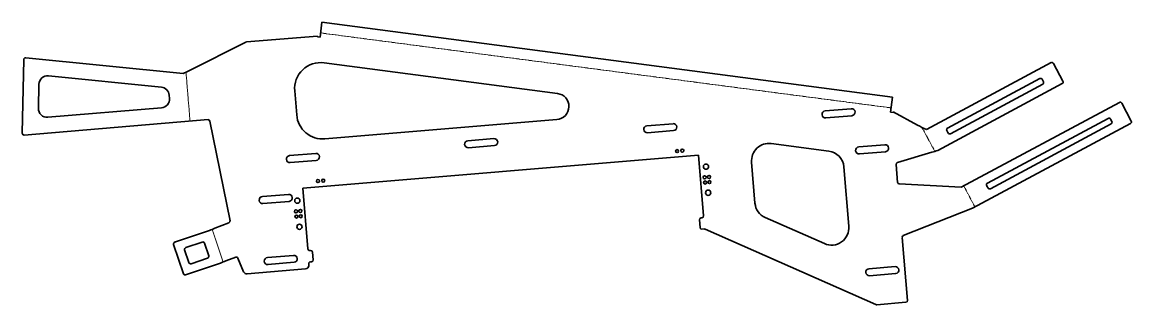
# Model space of a CAD drawing. Header units: inches. Extents: x 0 to 1272, y 0 to 324.
import ezdxf

# ---------------------------------------------------------------- set-up
doc = ezdxf.new("R2010")
doc.units = ezdxf.units.IN
doc.header["$MEASUREMENT"] = 0
doc.linetypes.add('Chain', pattern=[13.68, 9.12, -1.14, 2.28, -1.14])
doc.layers.add('SIMUMAK Bend Centerline (ISO)', color=7, linetype='Chain', lineweight=9)
doc.layers.add('SIMUMAK Visible (ISO)', color=7, linetype='Continuous', lineweight=35)

# ---------------------------------------------------------------- blocks, each defined once
blk = doc.blocks.new('SLP-SMT-03-CENF01_Sheet_3_SLP-SMT-03-CENF01 (desplegada)')
at = {"layer": 'SIMUMAK Bend Centerline (ISO)', "ltscale": 0.263158}
for p, q in [((-293.7, 149.5), (360.1, 63.7)), ((-448, 104.5), (-443.3, 48.5)), ((410.3, 13.9), (395.5, 41.4)), ((456.3, -49.7), (443.4, -25.7)), ((-418, -75.4), (-405.4, -112.8))]:
    blk.add_line(p, q, dxfattribs=at)
at = {"layer": 'SIMUMAK Visible (ISO)'}
for p, q in [((-292.1, 161.8), (-294.3, 144.7)), ((361.7, 76), (-292.1, 161.8)), ((-378.6, 139.2), (-297.2, 145.9)), ((-297.3, 145.1), (-297.2, 145.9)), ((-294.3, 144.7), (-297.3, 145.1)), ((-444.7, 106), (-379.4, 138.9)), ((-635.7, 34.7), (-633.9, 119.2)), ((-631.7, 121.1), (-451.2, 103)), ((-289.6, 115.3), (-22.2, 80.2)), ((400.7, 38.9), (543.5, 115.5)), ((546.2, 114.7), (557.2, 94.2)), ((-617.1, 63.1), (-616.5, 90.7)), ((-605.5, 100.4), (-476.2, 87.4)), ((556.3, 91.5), (413.6, 14.9)), ((424.8, 40.5), (530.6, 97.2)), ((534, 90.8), (428.2, 34.1)), ((533.3, 96.4), (534.8, 93.5)), ((-467.2, 78.3), (-466.9, 74.6)), ((-321.1, 55.6), (-323.3, 83.1)), ((-476.1, 63.8), (-606.3, 53)), ((361.7, 76), (359.5, 58.9)), ((440.5, -27.3), (621.8, 69.9)), ((624.5, 69.1), (635.5, 48.6)), ((284.7, 60.2), (314.5, 62.7)), ((315.2, 54.7), (285.3, 52.2)), ((362.5, 58.5), (359.5, 58.9)), ((362.5, 59), (390.4, 43.8)), ((362.5, 59), (362.5, 58.5)), ((470.5, -22.5), (608.9, 51.7)), ((-422.7, 50.2), (-633.6, 32.6)), ((-397.5, -65.6), (-420.6, 48.6)), ((-22.9, 50.4), (-288.7, 28.2)), ((80.4, 43.2), (110.3, 45.6)), ((634.7, 45.9), (453.3, -51.3)), ((612.3, 45.3), (474, -28.9)), ((611.6, 50.9), (613.2, 48)), ((-124.9, 26), (-95, 28.5)), ((110.9, 37.7), (81, 35.2)), ((425.5, 34.9), (424, 37.8)), ((-94.4, 20.6), (-124.3, 18.1)), ((222.8, 22.9), (288.7, 14.2)), ((323.2, 19), (353.1, 21.5)), ((353.8, 13.5), (323.9, 11.1)), ((407, 12.8), (367.4, 1.1)), ((-329.2, 9), (-299.3, 11.5)), ((-298.7, 3.5), (-328.6, 1)), ((-314.1, -28.1), (139.3, 9.7)), ((139.3, 9.7), (145.2, -60)), ((204.1, -45.3), (200.2, 1.4)), ((306.1, -4), (311.7, -71.9)), ((366, -1), (367.7, -21.6)), ((369.6, -23.4), (440.5, -27.3)), ((471.3, -28.1), (469.7, -25.2)), ((-360.4, -37.9), (-330.5, -35.5)), ((-308.3, -97.8), (-314.1, -28.1)), ((-329.9, -43.4), (-359.8, -45.9)), ((142.3, -62.3), (143.3, -62.2)), ((283.7, -91.8), (216, -62)), ((453.3, -51.3), (374.2, -82.6)), ((-414.8, -74.2), (-398.7, -67.9)), ((141.2, -73.4), (140.5, -64.4)), ((145.9, -75), (143.4, -75.2)), ((146.9, -75.2), (342.8, -161.6)), ((-461, -90.1), (-421.2, -76.7)), ((373, -84.6), (379, -156.9)), ((-450.9, -126.2), (-462.2, -92.6)), ((-444.6, -113.5), (-449.6, -98.9)), ((-448.3, -96.4), (-429.4, -90)), ((-426.8, -91.2), (-421.9, -105.9)), ((-306.1, -99.6), (-305.1, -99.6)), ((-303, -101.4), (-302.2, -110.4)), ((-408.6, -114), (-448.4, -127.5)), ((-423.2, -108.4), (-442.1, -114.8)), ((-391, -107.2), (-402.3, -111.6)), ((-388.5, -108.3), (-381.9, -124)), ((-354.6, -107.7), (-324.7, -105.2)), ((-324.1, -113.2), (-354, -115.7)), ((-304, -112.5), (-305.3, -112.6)), ((-377.9, -126.4), (-311, -120.8)), ((-307.3, -117.1), (-307.2, -114.5)), ((334.8, -120.5), (364.7, -118)), ((365.4, -126), (335.5, -128.5)), ((377.2, -159), (343.8, -161.8))]:
    blk.add_line(p, q, dxfattribs=at)
for centre, radius in [((114.9, 14.2), 1.75), ((120.9, 14.7), 1.75), ((148, -3.6), 3), ((-296.7, -20.1), 1.75), ((-290.7, -19.6), 1.75), ((146.5, -15.8), 1.75), ((147, -21.8), 1.75), ((151.5, -15.4), 1.75), ((152, -21.3), 1.75), ((150.5, -33.5), 3), ((-320.4, -42.6), 3), ((-321.9, -54.8), 1.75), ((-321.4, -60.8), 1.75), ((-316.9, -54.4), 1.75), ((-316.4, -60.4), 1.75), ((-317.9, -72.5), 3)]:
    blk.add_circle(centre, radius, dxfattribs=at)
at = {"layer": 'SIMUMAK Visible (ISO)', "extrusion": (0, 0, -1)}
for centre, radius, start, end in [((378.5, 137.2), 2, 63.212, 85.2364), ((631.9, 119.1), 2, 1.2364, 95.7364), ((-544.4, 113.7), 2, 61.7986, 151.7986), ((-555.4, 93.2), 2, 151.7986, 241.7986), ((-622.8, 68.2), 2, 61.7986, 151.7986), ((-285, 56.2), 4, 265.2364, 85.2364), ((-314.9, 58.7), 4, 85.2364, 265.2364), ((-80.7, 39.2), 4, 265.2364, 85.2364), ((-110.6, 41.7), 4, 85.2364, 265.2364), ((-633.7, 47.7), 2, 151.7986, 241.7986), ((633.7, 34.6), 2, 265.2364, 1.2364), ((124.6, 22.1), 4, 265.2364, 85.2364), ((94.7, 24.5), 4, 85.2364, 265.2364), ((-323.5, 15), 4, 265.2364, 85.2364), ((-353.4, 17.5), 4, 85.2364, 265.2364), ((328.9, 5), 4, 265.2364, 85.2364), ((299, 7.5), 4, 85.2364, 265.2364), ((360.1, -41.9), 4, 265.2364, 85.2364), ((330.2, -39.4), 4, 85.2364, 265.2364), ((-142.5, -64.3), 2, 355.2364, 85.2364), ((-143.2, -73.2), 2, 265.2364, 355.2364), ((460.3, -92), 2, 341.3851, 71.3851), ((305, -101.6), 2, 85.2364, 175.2364), ((354.3, -111.7), 4, 265.2364, 85.2364), ((324.4, -109.2), 4, 85.2364, 265.2364), ((304.2, -110.5), 2, 175.2364, 265.2364), ((449, -125.6), 2, 251.3851, 341.3851), ((378.2, -122.4), 4, 265.2364, 337.2987), ((311.3, -116.8), 4, 184.0154, 265.2364), ((-335.2, -124.5), 4, 265.2364, 85.2364), ((-365.1, -122), 4, 85.2364, 265.2364), ((-343.6, -159.8), 2, 265.2364, 293.8043), ((-377, -157), 2, 175.2364, 265.2364)]:
    blk.add_arc(centre, radius, start, end, dxfattribs=at)
at = {"layer": 'SIMUMAK Visible (ISO)'}
for centre, radius, start, end in [((-293.5, 85.6), 30, 82.5249, 184.7636), ((-606.5, 90.5), 10, 84.2636, 178.7636), ((531.5, 95.5), 2, 28.2014, 118.2014), ((533, 92.6), 2, 298.2014, 28.2014), ((-477.2, 77.5), 10, 4.7636, 84.2636), ((-24.1, 65.3), 15, 274.7636, 82.5249), ((-476.9, 73.8), 10, 274.7636, 4.7636), ((-607.1, 62.9), 10, 178.7636, 274.7636), ((-291.2, 58.1), 30, 184.7636, 274.7636), ((609.9, 49.9), 2, 28.2014, 118.2014), ((-422.6, 48.2), 2, 11.443, 94.7636), ((425.8, 38.8), 2, 118.2014, 208.2014), ((611.4, 47.1), 2, 298.2014, 28.2014), ((427.3, 35.9), 2, 208.2014, 298.2014), ((220.2, 3), 20, 82.5249, 184.7636), ((286.1, -5.6), 20, 4.7636, 82.5249), ((368, -0.9), 2, 106.5319, 184.7636), ((369.7, -21.4), 2, 184.7636, 266.8565), ((471.5, -24.3), 2, 118.2014, 208.2014), ((473, -27.1), 2, 208.2014, 298.2014), ((224.1, -43.7), 20, 184.7636, 246.1957), ((143.2, -60.2), 2, 274.7636, 4.7636), ((-399.5, -66), 2, 291.443, 11.443), ((146.1, -77), 2, 66.1957, 94.7636), ((291.8, -73.5), 20, 246.1957, 4.7636), ((375, -84.4), 2, 111.5571, 184.7636), ((-447.7, -98.3), 2, 108.6149, 198.6149), ((-428.7, -91.9), 2, 18.6149, 108.6149), ((-306.3, -97.7), 2, 184.7636, 274.7636), ((-442.7, -112.9), 2, 198.6149, 288.6149), ((-423.8, -106.5), 2, 288.6149, 18.6149), ((-390.3, -109.1), 2, 22.7013, 111.443), ((-305.2, -114.6), 2, 94.7636, 175.9846)]:
    blk.add_arc(centre, radius, start, end, dxfattribs=at)
for points in [[(-451.2, 103), (-449, 104), (-446.9, 105), (-444.7, 106)], [(390.4, 43.8), (393.8, 42.2), (397.3, 40.6), (400.7, 38.9)], [(413.6, 14.9), (411.4, 14.2), (409.2, 13.5), (407, 12.8)], [(-421.2, -76.7), (-419.1, -75.9), (-417, -75), (-414.8, -74.2)], [(-402.3, -111.6), (-404.4, -112.4), (-406.5, -113.2), (-408.6, -114)]]:
    blk.add_open_spline(points, degree=3, dxfattribs=at)

msp = doc.modelspace()

# ---------------------------------------------------------------- block references
msp.add_blockref('SLP-SMT-03-CENF01_Sheet_3_SLP-SMT-03-CENF01 (desplegada)', (635.7, 161.8))

doc.saveas('drawing.dxf')
